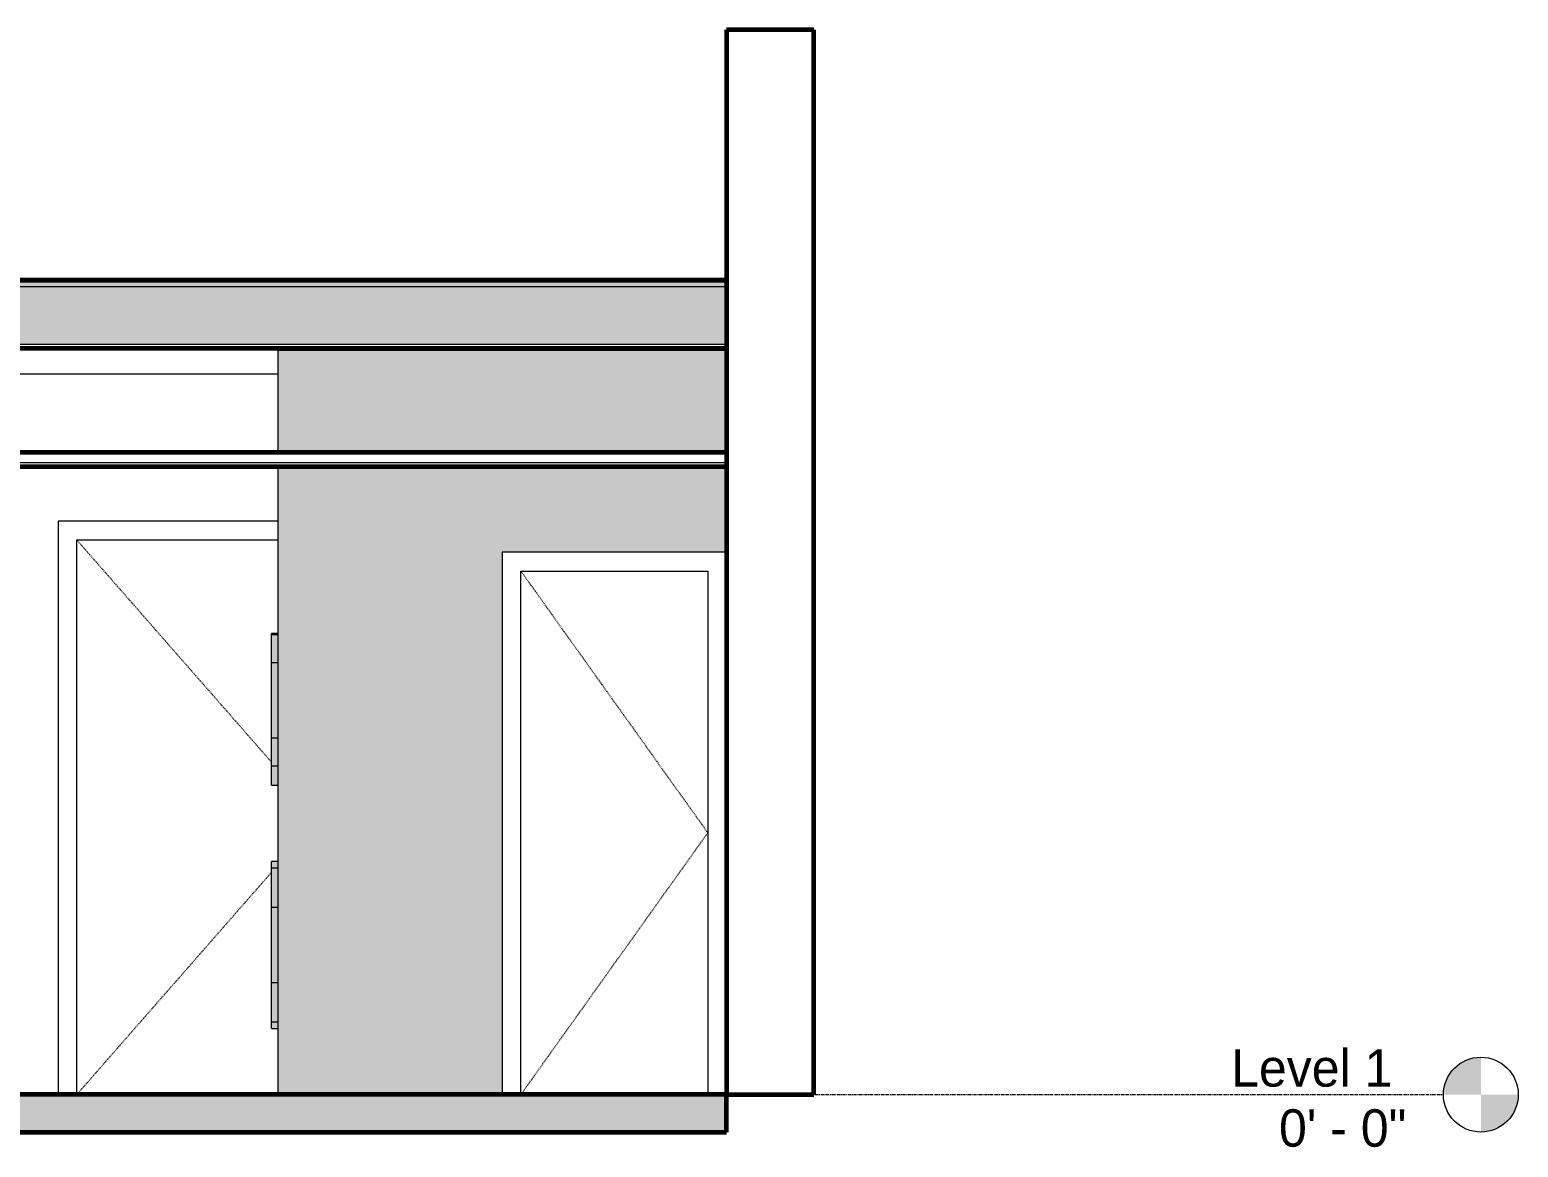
# Model space of a CAD drawing. Header units: inches. Extents: x -13428 to -11666, y -86 to 290.
# Drawn here: x -11904.7 to -11665.9, y -8.4 to 170.8 of the extents above; entities that cross this region are included whole.
import ezdxf

# ---------------------------------------------------------------- set-up
doc = ezdxf.new("R2010")
doc.units = ezdxf.units.IN
doc.header["$MEASUREMENT"] = 0
doc.linetypes.add('Dash 1_16_', pattern=[0.125, 0.0625, -0.0625])
doc.linetypes.add('Grid Line 1_2_', pattern=[0.875, 0.5, -0.125, 0.125, -0.125])
for name, color, linetype, lineweight in [('A-CLNG', 13, 'Continuous', 18), ('A-CLNG-1', 13, 'Continuous', 60), ('A-DOOR', 31, 'Continuous', 18), ('A-DOOR-3', 31, 'Dash 1_16_', 9), ('A-DOOR-FRAM', 31, 'Continuous', 9), ('A-FLOR-1', 192, 'Continuous', 60), ('A-FLOR-LEVL', 51, 'Continuous', 9), ('A-FLOR-LEVL-1', 51, 'Grid Line 1_2_', 9), ('A-FLOR-PATT-1', 8, 'Continuous', 9), ('A-ROOF', 132, 'Continuous', 18), ('A-ROOF-1', 132, 'Continuous', 60), ('A-WALL', 113, 'Continuous', 18), ('A-WALL-1', 113, 'Continuous', 60), ('I-WALL', 2, 'Continuous', 18), ('M-EQPM', 50, 'Continuous', 9)]:
    doc.layers.add(name, color=color, linetype=linetype, lineweight=lineweight)
doc.styles.add('Century Gothic', font='ufonts.com_century-gothic.ttf', dxfattribs={"height": 6})

# ---------------------------------------------------------------- blocks, each defined once
blk = doc.blocks.new('Single-Flush1 - Existing 39_ x 83_-865413-BUILDING SECTION - NORTH_SOUTH')
at = {"layer": 'A-DOOR-3'}
for p, q in [((-2061.71, 89), (-2030.46, 53.34)), ((-2061.71, 0), (-2030.46, 35.66))]:
    blk.add_line(p, q, dxfattribs=at)
at = {"layer": 'A-DOOR-FRAM'}
for p, q in [((-2029.46, 92), (-2064.71, 92)), ((-2064.71, 92), (-2064.71, 0)), ((-2061.71, 0), (-2061.71, 89)), ((-2061.71, 89), (-2029.46, 89))]:
    blk.add_line(p, q, dxfattribs=at)
blk = doc.blocks.new('_Stacked Dryer - D3-880943-BUILDING SECTION - NORTH_SOUTH')
at = {"layer": 'M-EQPM'}
blk.add_hatch(color=256, dxfattribs=at).paths.add_polyline_path([(-2029.46, 73.71), (-2029.46, 73.96), (-2030.46, 73.96), (-2030.46, 73.71), (-2029.67, 73.71)], flags=0)
for p, q in [((-2029.46, 74), (-2030.46, 74)), ((-2030.46, 73.77), (-2030.46, 73.96))]:
    blk.add_line(p, q, dxfattribs=at)
blk = doc.blocks.new('_Stacked Dryer - D2-880941-BUILDING SECTION - NORTH_SOUTH')
at = {"layer": 'M-EQPM'}
blk.add_hatch(color=256, dxfattribs=at).paths.add_polyline_path([(-2029.46, 49.67), (-2029.46, 52.79), (-2030.46, 52.79), (-2030.46, 49.67)], flags=0)
h = blk.add_hatch(color=256, dxfattribs=at)
h.paths.add_polyline_path([(-2029.46, 10.6), (-2029.46, 11.74), (-2030.46, 11.74), (-2030.46, 10.6)], flags=0)
h.paths.add_polyline_path([(-2030.46, 36.26), (-2029.46, 36.26), (-2029.46, 37.4), (-2030.46, 37.4), (-2030.46, 36.64)], flags=0)
for p, q in [((-2030.46, 49.67), (-2030.46, 52.77)), ((-2030.46, 49.62), (-2029.46, 49.62)), ((-2029.46, 37.41), (-2030.46, 37.41)), ((-2030.46, 36.31), (-2030.46, 37.4)), ((-2030.46, 10.6), (-2030.46, 11.69)), ((-2030.46, 10.59), (-2029.46, 10.59))]:
    blk.add_line(p, q, dxfattribs=at)
blk = doc.blocks.new('_Stacked Dryer - D6 - DG26CS-906350-BUILDING SECTION - NORTH_SOUTH')
at = {"layer": 'M-EQPM'}
h = blk.add_hatch(color=256, dxfattribs=at)
h.paths.add_polyline_path([(-2029.67, 52.79), (-2029.46, 52.8), (-2029.46, 57.25), (-2030.46, 57.25), (-2030.46, 52.79)], flags=0)
h.paths.add_polyline_path([(-2029.67, 69.25), (-2029.46, 69.25), (-2029.46, 73.71), (-2030.46, 73.71), (-2030.46, 69.25)], flags=0)
for points in [[(-2029.67, 57.25), (-2029.46, 57.25), (-2029.46, 69.25), (-2030.46, 69.25), (-2030.46, 57.25)], [(-2029.67, 18), (-2029.46, 18), (-2029.46, 30), (-2030.46, 30), (-2030.46, 18)]]:
    blk.add_hatch(color=256, dxfattribs=at).paths.add_polyline_path(points, flags=0)
h = blk.add_hatch(color=256, dxfattribs=at)
h.paths.add_polyline_path([(-2029.46, 11.74), (-2029.46, 18), (-2030.46, 18), (-2030.46, 11.74)], flags=0)
h.paths.add_polyline_path([(-2029.67, 30), (-2029.46, 30), (-2029.46, 36.26), (-2030.46, 36.26), (-2030.46, 30)], flags=0)
for p, q in [((-2029.46, 73.75), (-2030.46, 73.75)), ((-2030.46, 69.25), (-2030.46, 73.71)), ((-2030.46, 57.25), (-2030.46, 69.25)), ((-2029.46, 69.25), (-2030.46, 69.25)), ((-2030.46, 52.79), (-2030.46, 57.25)), ((-2030.46, 57.25), (-2029.46, 57.25)), ((-2030.46, 52.75), (-2029.46, 52.75)), ((-2029.46, 36.31), (-2030.46, 36.31)), ((-2030.46, 30), (-2030.46, 36.28)), ((-2030.46, 18), (-2030.46, 30)), ((-2029.46, 30), (-2030.46, 30)), ((-2030.46, 11.72), (-2030.46, 18)), ((-2030.46, 18), (-2029.46, 18)), ((-2030.46, 11.69), (-2029.46, 11.69))]:
    blk.add_line(p, q, dxfattribs=at)
blk = doc.blocks.new('Single-Flush - DRYER DOOR-954818-BUILDING SECTION - NORTH_SOUTH')
at = {"layer": 'A-DOOR-3'}
for p in [(-1990.46, 84), (-1990.46, 0)]:
    blk.add_line(p, (-1960.46, 42), dxfattribs=at)
at = {"layer": 'A-DOOR-FRAM'}
for p, q in [((-1993.46, 87), (-1993.46, 0)), ((-1957.46, 87), (-1993.46, 87)), ((-1990.46, 0), (-1990.46, 84)), ((-1990.46, 84), (-1960.46, 84)), ((-1960.46, 84), (-1960.46, 0))]:
    blk.add_line(p, q, dxfattribs=at)
blk = doc.blocks.new('Level - Level Head - Circle-50818-BUILDING SECTION - NORTH_SOUTH')
at = {"layer": 'A-FLOR-LEVL'}
h = blk.add_hatch(color=256, dxfattribs=at)
edge = h.paths.add_edge_path(flags=0)
edge.add_line((-1836.44, 0), (-1842.44, 0))
edge.add_arc((-1836.44, 0), 6, 90, 180, ccw=False)
edge.add_line((-1836.44, 6), (-1836.44, 0))
h = blk.add_hatch(color=256, dxfattribs=at)
edge = h.paths.add_edge_path(flags=0)
edge.add_line((-1836.44, -6), (-1836.44, 0))
edge.add_line((-1836.44, 0), (-1830.44, 0))
edge.add_arc((-1836.44, 0), 6, 270, 360, ccw=False)
blk.add_circle((-1836.44, 0), 6, dxfattribs=at)

msp = doc.modelspace()

# ---------------------------------------------------------------- hatches: boundary and pattern name
at = {"layer": 'A-FLOR-PATT-1'}
h = msp.add_hatch(dxfattribs=at)
h.set_pattern_fill('FP_5', color=256, style=0, pattern_type=2)
h.set_pattern_definition([(50, (-12414.571, 127.64), (13.77135, -1.20496), [1.44, -15.84]), (355, (-12414.571, 127.64), (-2.66442, 14.44218), [1.152, -12.672]), (100.451, (-12413.423, 127.539), (11.10708, 13.23737), [1.224, -13.462]), (46.184, (-12414.571, 131.48), (20.4913, -3.17785), [2.16, -23.76]), (96.636, (-12412.863, 131.215), (17.9459, 18.70315), [1.836, -20.193]), (351.184, (-12414.571, 131.48), (17.9454, 18.7026), [1.728, -19.008]), (21, (-12412.651, 130.52), (11.46052, -7.73037), [1.44, -15.84]), (326, (-12412.651, 130.52), (4.67135, 13.92315), [1.152, -12.672]), (71.451, (-12411.696, 129.875), (16.13207, 6.19284), [1.224, -13.462]), (37.5, (-12414.5714, 127.64), (0.233123, 6.39175), [0.634, -11.885, 0.634, -12.23, -12.72]), (37.5, (-12414.5714, 127.64), (0.233123, 6.39175), [-25.382, 0.634, -12.086]), (7.5, (-12414.5714, 127.64), (5.05073, 7.57304), [0.634, -6.701, 0.634, -11.597, -4.848]), (7.5, (-12414.5714, 127.64), (5.05073, 7.57304), [-19.565, 0.634, -4.214]), (327.5, (-12418.8524, 127.64), (10.24958, -0.43289), [0.634, -4.166, 0.634, -14.342, -19.872]), (327.5, (-12418.8524, 127.64), (10.24958, -0.43289), [-19.776, 0.634, -19.238]), (317.5, (-12420.772, 127.64), (11.19739, 1.92214), [0.634, -5.606, 0.634, -9.312, -14.112]), (317.5, (-12420.772, 127.64), (11.19739, 1.92214), [-16.186, 0.634, -13.478])])
h.paths.add_polyline_path([(-11801.608, -6), (-11792.95, -6), (-11792.95, 0), (-12253.7, 0), (-12253.7, -6), (-11839.269, -6)], flags=0)
at = {"layer": 'A-ROOF'}
for points in [[(-11876.931, 129.649), (-11792.95, 129.649), (-11792.95, 130.399), (-12111.95, 130.399), (-12111.95, 129.649), (-11952.253, 129.649)], [(-11792.95, 120.399), (-11792.95, 129.649), (-12111.95, 129.649), (-12111.95, 120.399), (-11876.931, 120.399)]]:
    msp.add_hatch(color=256, dxfattribs=at).paths.add_polyline_path(points, flags=0)
at = {"layer": 'I-WALL'}
h = msp.add_hatch(color=256, dxfattribs=at)
h.paths.add_polyline_path([(-11864.95, 0), (-11828.95, 0), (-11828.95, 87), (-11792.95, 87), (-11792.95, 100.75), (-11864.95, 100.75), (-11864.95, 9.878)], flags=0)
h.paths.add_polyline_path([(-11864.95, 103), (-11792.95, 103), (-11792.95, 119.381), (-11864.95, 119.381)], flags=0)

# ---------------------------------------------------------------- linework, layer by layer
at = {"layer": 'A-CLNG'}
msp.add_line((-11792.95, 101.375), (-12110.227, 101.375), dxfattribs=at)
at = {"layer": 'A-CLNG-1'}
for p, q in [((-11792.95, 103), (-12110.227, 103)), ((-12110.227, 100.75), (-11792.95, 100.75))]:
    msp.add_line(p, q, dxfattribs=at)
at = {"layer": 'A-FLOR-1'}
for p, q in [((-11792.95, 0), (-11925.287, 0)), ((-11792.95, -6), (-11792.95, 0)), ((-12253.7, -6), (-11792.95, -6))]:
    msp.add_line(p, q, dxfattribs=at)
at = {"layer": 'A-FLOR-LEVL-1'}
msp.add_line((-12377.207, 0), (-11677.93, 0), dxfattribs=at)
at = {"layer": 'A-ROOF'}
for p, q in [((-12111.95, 130.399), (-11792.95, 130.399)), ((-12111.95, 129.649), (-11792.95, 129.649)), ((-12111.95, 120.399), (-11792.95, 120.399))]:
    msp.add_line(p, q, dxfattribs=at)
at = {"layer": 'A-ROOF-1'}
for p, q in [((-11792.95, 130.649), (-12111.95, 130.649)), ((-11957.225, 119.773), (-11792.95, 119.773))]:
    msp.add_line(p, q, dxfattribs=at)
at = {"layer": 'A-WALL'}
msp.add_line((-11864.95, 115.596), (-11934.051, 115.596), dxfattribs=at)
at = {"layer": 'A-WALL-1'}
for p, q in [((-11778.95, 170.834), (-11792.95, 170.834)), ((-11792.95, 170.834), (-11792.95, 0)), ((-11778.95, 0), (-11778.95, 170.834)), ((-11792.95, 0), (-11778.95, 0))]:
    msp.add_line(p, q, dxfattribs=at)
at = {"layer": 'I-WALL'}
for p, q in [((-11792.95, 119.381), (-11864.95, 119.381)), ((-11864.95, 119.381), (-11864.95, 103)), ((-11864.95, 100.75), (-11864.95, 0))]:
    msp.add_line(p, q, dxfattribs=at)

# ---------------------------------------------------------------- block references
at = {"layer": 'A-DOOR'}
for name in ['Single-Flush1 - Existing 39_ x 83_-865413-BUILDING SECTION - NORTH_SOUTH', 'Single-Flush - DRYER DOOR-954818-BUILDING SECTION - NORTH_SOUTH']:
    msp.add_blockref(name, (-9835.487, 0), dxfattribs=at)
at = {"layer": 'A-FLOR-LEVL'}
msp.add_blockref('Level - Level Head - Circle-50818-BUILDING SECTION - NORTH_SOUTH', (-9835.487, 0), dxfattribs=at)
at = {"layer": 'M-EQPM'}
for name in ['_Stacked Dryer - D3-880943-BUILDING SECTION - NORTH_SOUTH', '_Stacked Dryer - D6 - DG26CS-906350-BUILDING SECTION - NORTH_SOUTH', '_Stacked Dryer - D2-880941-BUILDING SECTION - NORTH_SOUTH']:
    msp.add_blockref(name, (-9835.487, 0), dxfattribs=at)

# ---------------------------------------------------------------- texts
at = {"layer": 'A-FLOR-LEVL', "char_height": 6, "attachment_point": 1, "style": 'Century Gothic'}
for s, insert, width in [('Level 1', (-11711.989, 7.281), 34.3905), ('0\' - 0"', (-11704.306, -2.356), 25.452)]:
    msp.add_mtext(s, dxfattribs=dict(at, insert=insert, width=width))

doc.saveas('drawing.dxf')
